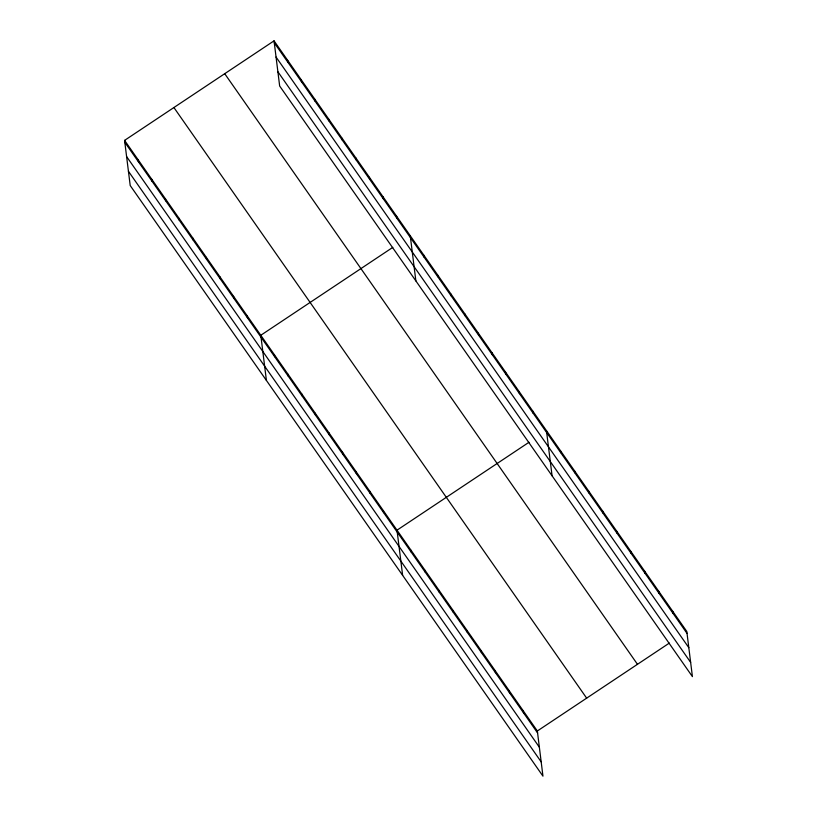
<?xml version="1.0" encoding="UTF-8"?>
<svg xmlns="http://www.w3.org/2000/svg" width="817" height="817" viewBox="0 0 817 817"><rect width="100%" height="100%" fill="white"/><g stroke="black" fill="none" stroke-linecap="round" stroke-linejoin="round"><path stroke-width="1.23" d="M124.582 140.381L537.341 730.99L542.958 776.15L130.209 185.541L124.582 140.381L274.042 40.85L686.791 631.459L692.418 676.619L279.659 86.01L274.042 40.85M392.783 247.388L260.797 335.276L266.413 380.446M528.987 442.283L397.001 530.182L402.628 575.342M537.341 730.99L669.327 643.091M274.277 42.801L687.036 633.41M276.054 57.067L688.813 647.677M277.882 71.753L690.641 662.362M224.716 73.693L637.474 664.303M173.909 107.538L586.657 698.147M124.827 142.332L537.576 732.941M126.604 156.588L539.353 747.198M128.432 171.284L541.191 761.893M672.759 611.382L673.004 613.332M658.727 591.294L658.962 593.254M644.684 571.216L644.93 573.177M630.653 551.138L630.898 553.089M616.621 531.06L616.866 533.011M602.589 510.972L602.834 512.933M588.557 490.894L588.802 492.845M574.525 470.817L574.77 472.767M560.482 450.729L560.728 452.689M546.45 430.651L552.078 475.811M532.837 411.165L533.072 413.116M519.214 391.67L519.459 393.631M505.59 372.184L505.835 374.135M491.967 352.689L492.212 354.649M478.353 333.203L478.588 335.154M523.299 710.913L523.544 712.863M464.73 313.708L464.975 315.668M509.267 690.825L509.512 692.785M451.107 294.222L451.352 296.173M495.235 670.747L495.48 672.708M437.483 274.726L437.728 276.687M481.203 650.669L481.448 652.62M423.87 255.241L424.115 257.192M467.171 630.581L467.416 632.542M410.246 235.756L415.873 280.915M453.139 610.503L453.384 612.464M396.623 216.26L396.868 218.221M439.107 590.425L439.342 592.376M382.999 196.774L383.244 198.725M425.065 570.348L425.31 572.298M369.386 177.279L369.631 179.24M411.033 550.26L411.278 552.221M355.763 157.793L356.008 159.744M342.139 138.298L342.384 140.258M383.377 510.696L383.622 512.647M328.526 118.812L328.761 120.763M369.764 491.201L369.999 493.162M314.902 99.317L315.148 101.277M356.141 471.715L356.386 473.666M301.279 79.831L301.524 81.782M342.517 452.22L342.762 454.181M287.655 60.335L287.901 62.296M328.894 432.734L329.139 434.685M315.28 413.239L315.515 415.199M301.657 393.753L301.902 395.704M288.033 374.257L288.278 376.218M274.41 354.772L274.655 356.723M247.173 315.791L247.418 317.742M233.55 296.305L233.795 298.256M219.926 276.81L220.171 278.771M206.313 257.324L206.558 259.275M192.689 237.829L192.935 239.79M179.066 218.343L179.311 220.294M165.453 198.848L165.688 200.808M151.829 179.362L152.074 181.313M138.206 159.866L138.451 161.827"/></g></svg>
